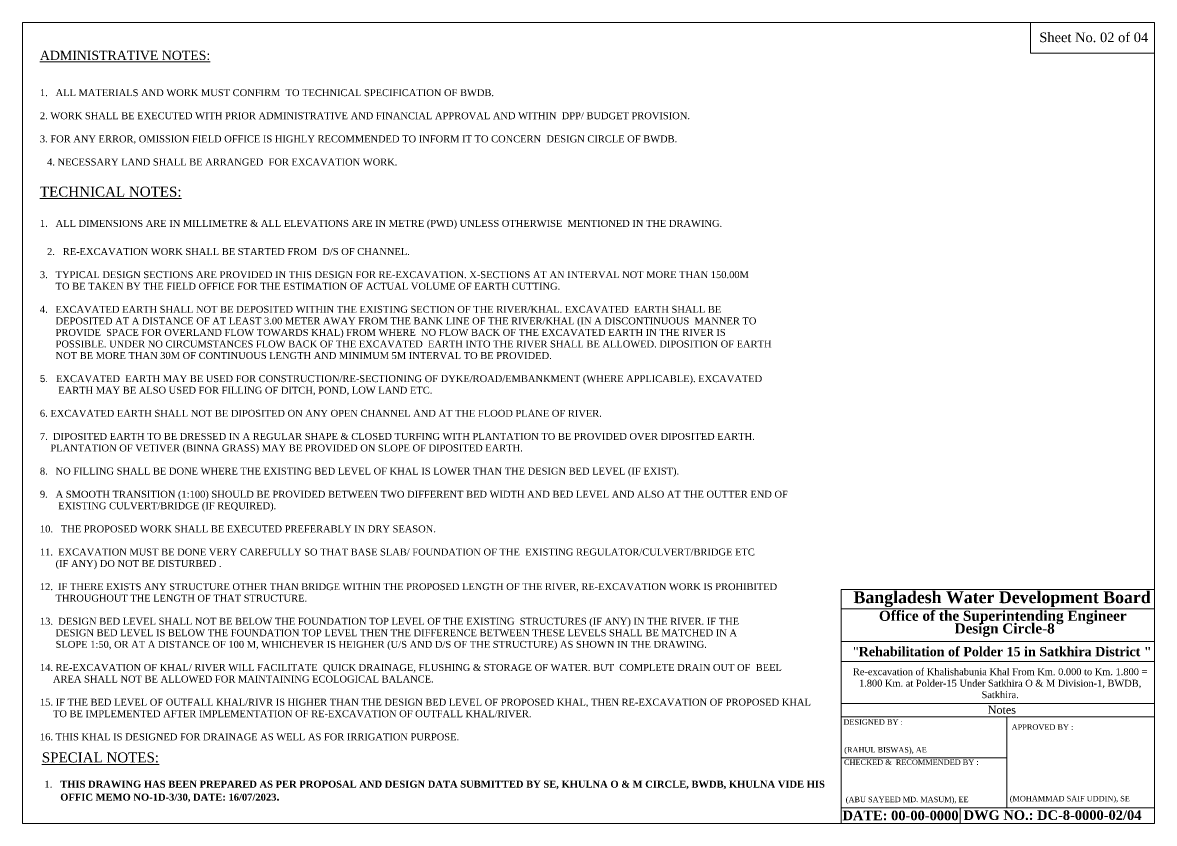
# Model space of a CAD drawing. Header units: metres. Extents: x -148477 to 178947, y -19024 to 2962.
# Drawn here: x 177764.8 to 177825.6, y 2754.3 to 2797.4 of the extents above; entities that cross this region are included whole.
import ezdxf

# ---------------------------------------------------------------- set-up
doc = ezdxf.new("R2010")
doc.units = ezdxf.units.M
doc.linetypes.add('ACAD_ISO02W100', pattern=[15, 12, -3])
doc.layers.add('CUTTING', color=5, linetype='ACAD_ISO02W100')
doc.layers.add('Other line', color=7, linetype='Continuous', lineweight=15)
doc.styles.add('Arial-25', font='arial.ttf')
doc.styles.get("Standard").update_dxf_attribs({"font": 'times.ttf'})

msp = doc.modelspace()

# ---------------------------------------------------------------- linework, layer by layer
at = {"color": 0, "linetype": 'ByBlock', "lineweight": 18}
for p, q in [((177825.6169, 2767.4319), (177825.6169, 2754.3328)), ((177808.773, 2754.3328), (177808.773, 2766.8995)), ((177808.773, 2766.8995), (177825.6169, 2766.8995)), ((177808.773, 2766.8995), (177825.6169, 2766.8995)), ((177808.773, 2766.8995), (177825.6169, 2766.8995)), ((177808.773, 2754.3328), (177808.773, 2766.8995)), ((177808.7885, 2765.8552), (177825.6014, 2765.8552)), ((177808.773, 2763.0359), (177825.6014, 2763.0359)), ((177808.773, 2760.7706), (177825.6014, 2760.7706)), ((177808.773, 2760.0517), (177825.6014, 2760.0517)), ((177817.6856, 2760.0517), (177817.6856, 2755.1633)), ((177808.773, 2755.1633), (177825.4215, 2755.1633)), ((177810.1449, 2755.1633), (177825.6014, 2755.1633)), ((177810.1449, 2755.1633), (177825.4215, 2755.1633)), ((177810.1449, 2755.1633), (177825.4215, 2755.1633)), ((177808.773, 2754.3328), (177825.6014, 2754.3328))]:
    msp.add_line(p, q, dxfattribs=at)
at = {"lineweight": 18}
msp.add_line((177808.773, 2764.1021), (177825.6014, 2764.1021), dxfattribs=at)
at = {"color": 0, "linetype": 'ByBlock', "lineweight": 18}
for points in [[(177764.76, 2754.3328), (177764.76, 2797.3674), (177825.6169, 2797.3674), (177825.6169, 2754.3328), (177764.76, 2754.3328)], [(177825.6169, 2797.3674), (177818.9573, 2797.3674), (177818.9573, 2795.7327), (177825.6169, 2795.7327)]]:
    msp.add_lwpolyline(points, close=True, dxfattribs=at)
at = {"layer": 'CUTTING', "color": 0, "linetype": 'ByBlock', "lineweight": 18}
msp.add_line((177808.773, 2757.855), (177817.6856, 2757.855), dxfattribs=at)
at = {"layer": 'Other line', "color": 0, "linetype": 'ByBlock', "lineweight": 18, "ltscale": 5}
msp.add_line((177815.176, 2755.1633), (177815.176, 2754.3328), dxfattribs=at)

# ---------------------------------------------------------------- texts
at = {"color": 0, "linetype": 'ByBlock', "lineweight": 18}
for s, insert, char_height, width, attachment_point in [('Sheet No. 02 of 04', (177819.4294, 2796.8351), 0.515179, 6.644559, 1), ('{\\fTimes New Roman|b1|i0|c0|p18;Bangladesh Water Development Board}', (177809.4399, 2766.8011), 0.633735, 22.763546, 1), ('{\\fTimes New Roman|b1|i0|c0|p18;Office of the Superintending Engineer}', (177810.8048, 2765.7604), 0.541753, 19.459579, 1), ('{\\fTimes New Roman|b1|i0|c0|p18;Design Circle-8}', (177814.8743, 2765.0801), 0.541753, 19.459579, 1), ('"{\\fTimes New Roman|b1|i0|c0|p18;Rehabilitation of Polder 15 in Satkhira District "}', (177809.4102, 2763.8157), 0.5, 23.306671, 1), ('{\\C256;Re-excavation of Khalishabunia Khal From Km. 0.000 to Km. 1.800 = 1.800 Km. at Polder-15 Under Satkhira O & M Division-1, BWDB, Satkhira.}', (177817.3239, 2761.8609), 0.37, 16.827815, 5), ('Notes', (177817.4167, 2760.4333), 0.43044, 17.364613, 5)]:
    msp.add_mtext(s, dxfattribs=dict(at, insert=insert, char_height=char_height, width=width, attachment_point=attachment_point))
at = {"color": 7, "linetype": 'ByBlock', "lineweight": 18, "insert": (177765.6885, 2795.8553), "char_height": 0.3726091, "width": 66.176158, "attachment_point": 1, "style": 'Arial-25'}
msp.add_mtext('{\\fTimes New Roman|b0|i0|c0|p18;\\H1.323x;\\LADMINISTRATIVE NOTES:}^J\\P{\\fTimes New Roman|b0|i0|c0|p18;\\C0;\\P\\C7;1.   \\C0;ALL MATERIALS AND WORK MUST CONFIRM  TO TECHNICAL SPECIFICATION OF BWDB.\\P\\P2. WORK SHALL BE EXECUTED WITH PRIOR ADMINISTRATIVE AND FINANCIAL APPROVAL AND WITHIN  DPP/ BUDGET PROVISION.\\P\\P3. FOR ANY ERROR, OMISSION FIELD OFFICE IS HIGHLY RECOMMENDED TO INFORM IT TO CONCERN  DESIGN CIRCLE OF BWDB.\\P\\P\\pi-1.566,l1.951,t1.951;4. NECESSARY LAND SHALL BE ARRANGED  FOR EXCAVATION WORK. \\P\\H1.437x;\\L\\P\\pi0,l0,tz;TECHNICAL NOTES:\\P\\pi-1.566,l1.951,t1.951;\\P\\pi-1205,l1205;\\H0.6959x;\\l\\C256;1.   ALL DIMENSIONS ARE IN MILLIMETRE & ALL ELEVATIONS ARE IN METRE (PWD) UNLESS OTHERWISE  MENTIONED IN THE DRAWING.\\P\\pi-1.566,l1.951;\\H1.437x;\\L\\C0;\\P\\H0.6958x;\\l\\C7;2.   RE-EXCAVATION WORK SHALL BE STARTED FROM  D/S OF CHANNEL.\\P\\pi0,l0,tz;\\fTimes New Roman|b1|i0|c0|p18;\\P\\pi-903.7,l903.7,t903.7;\\fTimes New Roman|b0|i0|c0|p18;3.   TYPICAL DESIGN SECTIONS ARE PROVIDED IN THIS DESIGN FOR RE-EXCAVATION. X-SECTIONS AT AN INTERVAL NOT MORE THAN 150.00M \\P      TO BE TAKEN BY THE FIELD OFFICE FOR THE ESTIMATION OF ACTUAL VOLUME OF EARTH CUTTING.\\P\\pi0,l0,tz;\\fTimes New Roman|b1|i0|c0|p18;\\P\\fTimes New Roman|b0|i0|c0|p18;4.   \\A1;\\C0;EXCAVATED\\fTimes New Roman|b0|i0|c186|p18; EARTH SHALL NOT BE DEPOSITED WITHIN THE EXISTING SECTION OF THE \\fTimes New Roman|b0|i0|c0|p18;RIVER/KHAL\\fTimes New Roman|b0|i0|c186|p18;. \\fTimes New Roman|b0|i0|c0|p18;EXCAVATED \\fTimes New Roman|b0|i0|c186|p18; EARTH SHALL BE \\fTimes New Roman|b0|i0|c0|p18;\\P      \\fTimes New Roman|b0|i0|c186|p18;DEPOSITED AT A DISTANCE OF AT LEAST \\fTimes New Roman|b0|i0|c0|p18;3\\fTimes New Roman|b0|i0|c186|p18;.0\\fTimes New Roman|b0|i0|c0|p18;0 \\fTimes New Roman|b0|i0|c186|p18;METER\\fTimes New Roman|b0|i0|c0|p18; \\fTimes New Roman|b0|i0|c186|p18;AWAY FROM THE BANK LINE OF THE \\fTimes New Roman|b0|i0|c0|p18;RIVER/KHAL\\fTimes New Roman|b0|i0|c186|p18; (IN A DISCONTINUOUS  MANNER TO\\fTimes New Roman|b0|i0|c0|p18;\\P     \\fTimes New Roman|b0|i0|c186|p18; PROVIDE \\fTimes New Roman|b0|i0|c0|p18; \\fTimes New Roman|b0|i0|c186|p18;SPACE FOR OVERLAND FLOW\\fTimes New Roman|b0|i0|c0|p18; \\fTimes New Roman|b0|i0|c186|p18;TO\\fTimes New Roman|b0|i0|c0|p18;W\\fTimes New Roman|b0|i0|c186|p18;ARDS\\fTimes New Roman|b0|i0|c0|p18; \\fTimes New Roman|b0|i0|c186|p18;KHAL)\\fTimes New Roman|b0|i0|c0|p18; \\fTimes New Roman|b0|i0|c186|p18;FROM WHERE  NO FLOW BACK OF THE\\fTimes New Roman|b0|i0|c0|p18; EXCAVATED \\fTimes New Roman|b0|i0|c186|p18;EARTH IN THE \\fTimes New Roman|b0|i0|c0|p18;RIVER\\fTimes New Roman|b0|i0|c186|p18; IS \\fTimes New Roman|b0|i0|c0|p18;\\P      \\fTimes New Roman|b0|i0|c186|p18;POSSIBLE.\\fTimes New Roman|b0|i0|c0|p18; \\fTimes New Roman|b0|i0|c186|p18;UNDER NO CIRCUMSTANCES FLOW BACK OF THE\\fTimes New Roman|b0|i0|c0|p18; EXCAVATED \\fTimes New Roman|b0|i0|c186|p18; EARTH INTO THE \\fTimes New Roman|b0|i0|c0|p18;RIVER\\fTimes New Roman|b0|i0|c186|p18; SHALL BE ALLOWED.\\fTimes New Roman|b0|i0|c0|p18; DIPOSITION OF EARTH\\P      NOT BE MORE THAN 30M OF CONTINUOUS LENGTH AND MINIMUM 5M INTERVAL TO BE PROVIDED.\\fTimes New Roman|b0|i0|c186|p18;\\P\\A0;\\fTimes New Roman|b1|i0|c0|p18;\\C7;\\P\\pi-903.7,l903.7,t903.7;}5.   {\\fTimes New Roman|b0|i0|c0|p18;EXCAVATED  EARTH MAY BE USED FOR CONSTRUCTION/RE-SECTIONING OF DYKE/ROAD/EMBANKMENT (WHERE APPLICABLE). EXCAVATED\\P       EARTH MAY BE ALSO USED FOR FILLING OF DITCH, POND, LOW LAND ETC.\\P\\P6. EXCAVATED EARTH SHALL NOT BE DIPOSITED ON ANY OPEN CHANNEL AND AT THE FLOOD PLANE OF RIVER.\\P\\P7.  DIPOSITED EARTH TO BE DRESSED IN A REGULAR SHAPE & CLOSED TURFING WITH PLANTATION TO BE PROVIDED OVER DIPOSITED EARTH. \\P    PLANTATION OF VETIVER (BINNA GRASS) MAY BE PROVIDED ON SLOPE OF DIPOSITED EARTH.\\P\\P8.   NO FILLING SHALL BE DONE WHERE THE EXISTING BED LEVEL OF KHAL IS LOWER THAN THE DESIGN BED LEVEL (IF EXIST).\\P\\pi0,l0,tz;\\P\\pi-835,l835,t835;9.   A SMOOTH TRANSITION (1:100) SHOULD BE PROVIDED BETWEEN TWO DIFFERENT BED WIDTH AND BED LEVEL AND ALSO AT THE OUTTER END OF\\P       EXISTING CULVERT/BRIDGE (IF REQUIRED).\\P\\P10.   THE PROPOSED WORK SHALL BE EXECUTED PREFERABLY IN DRY SEASON.\\P\\pi0,l0,tz;\\fTimes New Roman|b1|i0|c0|p18;\\P\\pi-903.7,l903.7,t903.7;\\fTimes New Roman|b0|i0|c0|p18;11.  EXCAVATION MUST BE DONE VERY CAREFULLY SO THAT BASE SLAB/ FOUNDATION OF THE  EXISTING REGULATOR/CULVERT/BRIDGE ETC\\P      (IF ANY) DO NOT BE DISTURBED .\\P\\pi0,l0,tz;\\P\\pi-835,l835,t451.7,903.9;\\H0.9949x;12.  \\H0.9996x;IF THERE EXISTS ANY STRUCTURE OTHER THAN BRIDGE WITHIN THE PROPOSED LENGTH OF THE RIVER, RE-EXCAVATION WORK IS PROHIBITED \\P      THROUGHOUT THE LENGTH OF THAT STRUCTURE.\\fTimes New Roman|b1|i0|c0|p18;\\H1.002x;\\P\\fTimes New Roman|b0|i0|c0|p18;\\H1.004x;\\P13.  DESIGN BED LEVEL SHALL NOT BE BELOW THE FOUNDATION TOP LEVEL OF THE EXISTING  STRUCTURES (IF ANY) IN THE RIVER. IF THE\\P      DESIGN BED LEVEL IS BELOW THE FOUNDATION TOP LEVEL THEN THE DIFFERENCE BETWEEN THESE LEVELS SHALL BE MATCHED IN A\\P      SLOPE 1:50, OR AT A DISTANCE OF 100 M, WHICHEVER IS HEIGHER (U/S AND D/S OF THE STRUCTURE) AS SHOWN IN THE DRAWING.\\P       \\P14. RE-EXCAVATION OF KHAL/ RIVER WILL FACILITATE  QUICK DRAINAGE, FLUSHING & STORAGE OF WATER. BUT  COMPLETE DRAIN OUT OF  BEEL\\P     AREA SHALL NOT BE ALLOWED FOR MAINTAINING ECOLOGICAL BALANCE.\\P\\P15. \\H0.9995x;IF THE BED LEVEL OF OUTFALL KHAL/RIVR IS HIGHER THAN THE DESIGN BED LEVEL OF PROPOSED KHAL, THEN RE-EXCAVATION OF PROPOSED KHAL\\P     TO BE IMPLEMENTED AFTER IMPLEMENTATION OF RE-EXCAVATION OF OUTFALL KHAL/RIVER.\\P\\P16. THIS KHAL IS DESIGNED FOR DRAINAGE AS WELL AS FOR IRRIGATION PURPOSE.^J\\fTimes New Roman|b1|i0|c0|p18;\\H0.997x;\\P\\pi-903.7,l903.7,t903.7;\\fTimes New Roman|b0|i0|c0|p18;\\H1.004x;^J }', dxfattribs=at)
at = {"lineweight": 18, "insert": (177765.7911, 2758.1437), "char_height": 0.4491736, "width": 41.535651, "attachment_point": 1, "style": 'Arial-25'}
msp.add_mtext('{\\fTimes New Roman|b0|i0|c0|p18;\\H1.19x;\\LSPECIAL NOTES:\\H0.8403x;\\l^J\\fArial|b0|i0|c0|p34;\\H0.8349x;\\P\\fTimes New Roman|b0|i0|c0|p18;\\C1; \\C256;1. \\fTimes New Roman|b1|i0|c0|p18;\\C1;  \\C256;THIS DRAWING HAS BEEN PREPARED AS PER PROPOSAL AND DESIGN DATA SUBMITTED BY SE, KHULNA O & M CIRCLE, BWDB, KHULNA VIDE HIS \\P       OFFIC MEMO NO-1D-3/30, DATE: 16/07/2023\\H1.198x;.\\H0.8349x;\\P\\fTimes New Roman|b0|i0|c0|p18;\\P\\H1.19x;\\C7;    }', dxfattribs=at)
at = {"layer": 'CUTTING', "color": 0, "linetype": 'ByBlock', "lineweight": 18, "attachment_point": 1}
for s, insert, char_height in [('DESIGNED BY :', (177808.8984, 2759.925), 0.29173), ('APPROVED BY :', (177817.9429, 2759.6545), 0.29173), ('(RAHUL BISWAS), AE', (177808.9394, 2758.4335), 0.29173), ('CHECKED &  RECOMMENDED BY :', (177808.9281, 2757.7671), 0.29173), ('(ABU SAYEED MD. MASUM), EE', (177809.0195, 2755.7627), 0.29173), ('(MOHAMMAD SAIF UDDIN), SE', (177817.841, 2755.8104), 0.29173), ('{\\fTimes New Roman|b1|i0|c0|p18;DATE: 00-00-0000} ', (177808.847, 2755.0143), 0.514612), ('{\\fTimes New Roman|b1|i0|c0|p18;DWG NO.: DC-8-0000-02/04} ', (177815.3601, 2755.0325), 0.514612)]:
    msp.add_mtext(s, dxfattribs=dict(at, insert=insert, char_height=char_height))

doc.saveas('drawing.dxf')
